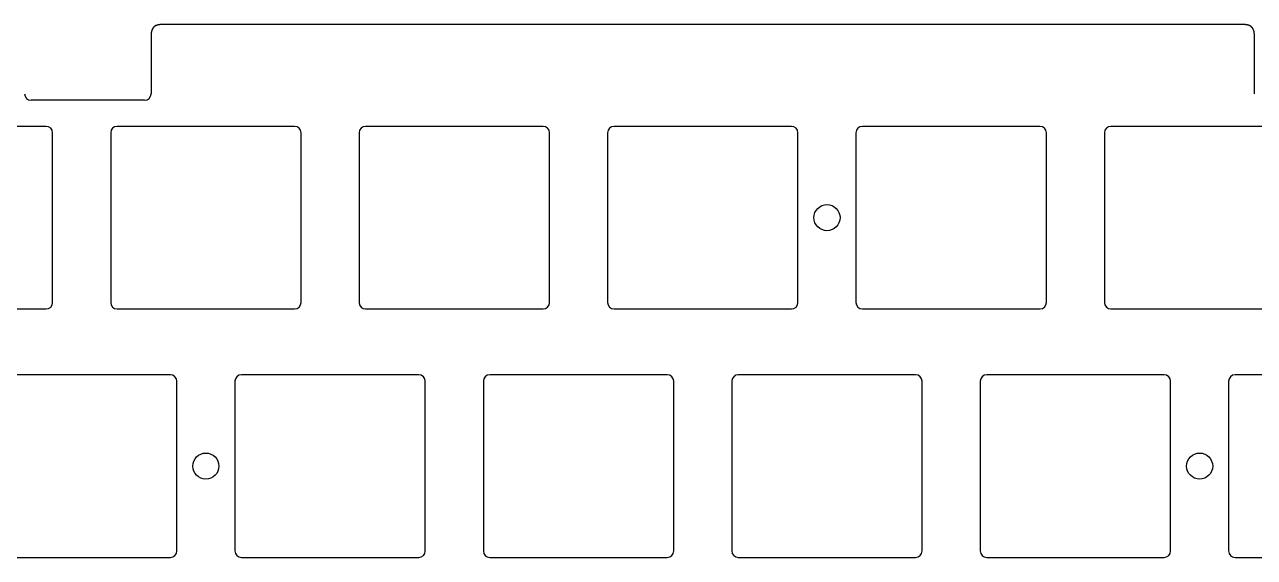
# Model space of a CAD drawing. Header units: millimetres. Extents: x -9 to 276, y -91 to 15.
# Drawn here: x 81.3 to 175.6, y -26 to 14.8 of the extents above; entities that cross this region are included whole.
import ezdxf

# ---------------------------------------------------------------- set-up
doc = ezdxf.new("R2010")
doc.units = ezdxf.units.MM
doc.layers.add('Edge.Cuts', color=53, linetype='CONTINUOUS', true_color=0xc8a339)

msp = doc.modelspace()

# ---------------------------------------------------------------- linework, layer by layer
at = {"layer": 'Edge.Cuts', "linetype": 'CONTINUOUS'}
for p, q in [((91.058299, 14.153359), (91.057249, 14.143648)), ((91.059418, 14.162967), (91.058299, 14.153359)), ((91.060604, 14.172472), (91.059418, 14.162967)), ((91.061858, 14.181875), (91.060604, 14.172472)), ((91.063179, 14.191177), (91.061858, 14.181875)), ((91.064565, 14.20038), (91.063179, 14.191177)), ((91.066017, 14.209485), (91.064565, 14.20038)), ((91.067534, 14.218492), (91.066017, 14.209485)), ((91.069115, 14.227402), (91.067534, 14.218492)), ((91.07076, 14.236217), (91.069115, 14.227402)), ((91.072468, 14.244937), (91.07076, 14.236217)), ((91.074238, 14.253563), (91.072468, 14.244937)), ((91.076071, 14.262097), (91.074238, 14.253563)), ((91.077965, 14.270539), (91.076071, 14.262097)), ((91.07992, 14.27889), (91.077965, 14.270539)), ((91.081935, 14.287151), (91.07992, 14.27889)), ((91.084011, 14.295324), (91.081935, 14.287151)), ((91.086146, 14.303408), (91.084011, 14.295324)), ((91.088341, 14.311405), (91.086146, 14.303408)), ((91.090594, 14.319316), (91.088341, 14.311405)), ((91.092905, 14.327142), (91.090594, 14.319316)), ((91.095275, 14.334883), (91.092905, 14.327142)), ((91.097702, 14.342541), (91.095275, 14.334883)), ((91.100186, 14.350116), (91.097702, 14.342541)), ((91.102727, 14.357609), (91.100186, 14.350116)), ((91.105324, 14.365021), (91.102727, 14.357609)), ((91.107978, 14.372353), (91.105324, 14.365021)), ((91.110687, 14.379606), (91.107978, 14.372353)), ((91.113452, 14.38678), (91.110687, 14.379606)), ((91.116273, 14.393876), (91.113452, 14.38678)), ((91.119148, 14.400896), (91.116273, 14.393876)), ((91.122078, 14.407839), (91.119148, 14.400896)), ((91.125063, 14.414708), (91.122078, 14.407839)), ((91.128102, 14.421501), (91.125063, 14.414708)), ((91.131196, 14.428221), (91.128102, 14.421501)), ((91.134343, 14.434868), (91.131196, 14.428221)), ((91.137545, 14.441443), (91.134343, 14.434868)), ((91.1408, 14.447946), (91.137545, 14.441443)), ((91.144108, 14.454378), (91.1408, 14.447946)), ((91.14747, 14.46074), (91.144108, 14.454378)), ((91.150886, 14.467032), (91.14747, 14.46074)), ((91.154355, 14.473256), (91.150886, 14.467032)), ((91.157877, 14.479412), (91.154355, 14.473256)), ((91.161452, 14.4855), (91.157877, 14.479412)), ((91.165081, 14.491521), (91.161452, 14.4855)), ((91.168762, 14.497476), (91.165081, 14.491521)), ((91.172497, 14.503366), (91.168762, 14.497476)), ((91.176286, 14.509191), (91.172497, 14.503366)), ((91.180127, 14.514951), (91.176286, 14.509191)), ((91.184022, 14.520647), (91.180127, 14.514951)), ((91.18797, 14.526281), (91.184022, 14.520647)), ((91.191972, 14.531851), (91.18797, 14.526281)), ((91.196028, 14.53736), (91.191972, 14.531851)), ((91.200137, 14.542807), (91.196028, 14.53736)), ((91.2043, 14.548192), (91.200137, 14.542807)), ((91.208517, 14.553518), (91.2043, 14.548192)), ((91.212789, 14.558783), (91.208517, 14.553518)), ((91.217115, 14.563988), (91.212789, 14.558783)), ((91.221495, 14.569134), (91.217115, 14.563988)), ((91.225931, 14.574221), (91.221495, 14.569134)), ((91.230422, 14.57925), (91.225931, 14.574221)), ((91.234968, 14.584221), (91.230422, 14.57925)), ((91.23957, 14.589135), (91.234968, 14.584221)), ((91.244227, 14.593991), (91.23957, 14.589135)), ((91.248942, 14.598791), (91.244227, 14.593991)), ((91.25132, 14.601169), (91.248942, 14.598791)), ((91.253713, 14.603534), (91.25132, 14.601169)), ((91.256119, 14.605884), (91.253713, 14.603534)), ((91.25854, 14.608221), (91.256119, 14.605884)), ((91.260976, 14.610543), (91.25854, 14.608221)), ((91.263426, 14.612852), (91.260976, 14.610543)), ((91.26589, 14.615146), (91.263426, 14.612852)), ((91.268369, 14.617427), (91.26589, 14.615146)), ((91.270862, 14.619694), (91.268369, 14.617427)), ((91.27337, 14.621947), (91.270862, 14.619694)), ((91.275892, 14.624187), (91.27337, 14.621947)), ((91.278429, 14.626412), (91.275892, 14.624187)), ((91.280981, 14.628625), (91.278429, 14.626412)), ((91.283548, 14.630823), (91.280981, 14.628625)), ((91.28613, 14.633008), (91.283548, 14.630823)), ((91.288726, 14.635178), (91.28613, 14.633008)), ((91.291338, 14.637336), (91.288726, 14.635178)), ((91.293964, 14.63948), (91.291338, 14.637336)), ((91.296606, 14.641611), (91.293964, 14.63948)), ((91.299262, 14.643727), (91.296606, 14.641611)), ((91.301934, 14.645831), (91.299262, 14.643727)), ((91.304621, 14.647921), (91.301934, 14.645831)), ((91.307324, 14.649998), (91.304621, 14.647921)), ((91.310041, 14.65206), (91.307324, 14.649998)), ((91.312775, 14.65411), (91.310041, 14.65206)), ((91.315523, 14.656146), (91.312775, 14.65411)), ((91.318288, 14.65817), (91.315523, 14.656146)), ((91.321068, 14.660179), (91.318288, 14.65817)), ((91.323864, 14.662175), (91.321068, 14.660179)), ((91.326675, 14.664158), (91.323864, 14.662175)), ((91.329503, 14.666128), (91.326675, 14.664158)), ((91.332346, 14.668083), (91.329503, 14.666128)), ((91.335206, 14.670027), (91.332346, 14.668083)), ((91.338081, 14.671956), (91.335206, 14.670027)), ((91.340973, 14.673873), (91.338081, 14.671956)), ((91.34388, 14.675775), (91.340973, 14.673873)), ((91.346805, 14.677665), (91.34388, 14.675775)), ((91.349745, 14.679541), (91.346805, 14.677665)), ((91.352703, 14.681405), (91.349745, 14.679541)), ((91.355675, 14.683254), (91.352703, 14.681405)), ((91.358667, 14.685091), (91.355675, 14.683254)), ((91.361672, 14.686914), (91.358667, 14.685091)), ((91.364697, 14.688725), (91.361672, 14.686914)), ((91.367736, 14.690521), (91.364697, 14.688725)), ((91.370795, 14.692305), (91.367736, 14.690521)), ((91.373868, 14.694074), (91.370795, 14.692305)), ((91.376961, 14.695832), (91.373868, 14.694074)), ((91.380068, 14.697574), (91.376961, 14.695832)), ((91.383195, 14.699305), (91.380068, 14.697574)), ((91.386337, 14.701022), (91.383195, 14.699305)), ((91.389499, 14.702726), (91.386337, 14.701022)), ((91.392676, 14.704415), (91.389499, 14.702726)), ((91.395873, 14.706093), (91.392676, 14.704415)), ((91.399085, 14.707756), (91.395873, 14.706093)), ((91.402318, 14.709407), (91.399085, 14.707756)), ((91.405566, 14.711043), (91.402318, 14.709407)), ((91.408834, 14.712667), (91.405566, 14.711043)), ((91.412118, 14.714276), (91.408834, 14.712667)), ((91.415423, 14.715873), (91.412118, 14.714276)), ((91.418743, 14.717455), (91.415423, 14.715873)), ((91.422084, 14.719025), (91.418743, 14.717455)), ((91.425441, 14.72058), (91.422084, 14.719025)), ((91.42882, 14.722123), (91.425441, 14.72058)), ((91.432213, 14.723651), (91.42882, 14.722123)), ((91.435629, 14.725168), (91.432213, 14.723651)), ((91.43906, 14.726668), (91.435629, 14.725168)), ((91.442514, 14.728157), (91.43906, 14.726668)), ((91.445983, 14.729631), (91.442514, 14.728157)), ((91.449475, 14.731092), (91.445983, 14.729631)), ((91.452982, 14.732538), (91.449475, 14.731092)), ((91.456513, 14.733972), (91.452982, 14.732538)), ((91.460059, 14.73539), (91.456513, 14.733972)), ((91.463628, 14.736797), (91.460059, 14.73539)), ((91.467213, 14.738188), (91.463628, 14.736797)), ((91.470822, 14.739566), (91.467213, 14.738188)), ((91.474446, 14.740929), (91.470822, 14.739566)), ((91.478095, 14.74228), (91.474446, 14.740929)), ((91.481759, 14.743615), (91.478095, 14.74228)), ((91.485448, 14.744937), (91.481759, 14.743615)), ((91.489152, 14.746244), (91.485448, 14.744937)), ((91.492882, 14.747539), (91.489152, 14.746244)), ((91.496627, 14.748817), (91.492882, 14.747539)), ((91.500398, 14.750083), (91.496627, 14.748817)), ((91.504184, 14.751334), (91.500398, 14.750083)), ((91.507996, 14.752571), (91.504184, 14.751334)), ((91.511824, 14.753793), (91.507996, 14.752571)), ((91.515678, 14.755001), (91.511824, 14.753793)), ((91.519548, 14.756194), (91.515678, 14.755001)), ((91.523444, 14.757374), (91.519548, 14.756194)), ((91.527356, 14.758537), (91.523444, 14.757374)), ((91.531296, 14.759688), (91.527356, 14.758537)), ((91.535251, 14.760822), (91.531296, 14.759688)), ((91.539233, 14.761944), (91.535251, 14.760822)), ((91.543232, 14.763049), (91.539233, 14.761944)), ((91.547258, 14.76414), (91.543232, 14.763049)), ((91.5513, 14.765216), (91.547258, 14.76414)), ((91.555371, 14.766278), (91.5513, 14.765216)), ((91.559457, 14.767323), (91.555371, 14.766278)), ((91.563572, 14.768355), (91.559457, 14.767323)), ((91.567703, 14.76937), (91.563572, 14.768355)), ((91.571863, 14.770372), (91.567703, 14.76937)), ((91.57604, 14.771357), (91.571863, 14.770372)), ((91.580246, 14.772328), (91.57604, 14.771357)), ((91.584468, 14.773283), (91.580246, 14.772328)), ((91.588719, 14.774223), (91.584468, 14.773283)), ((91.592988, 14.775146), (91.588719, 14.774223)), ((91.597286, 14.776056), (91.592988, 14.775146)), ((91.601601, 14.776948), (91.597286, 14.776056)), ((91.605946, 14.777826), (91.601601, 14.776948)), ((91.610308, 14.778687), (91.605946, 14.777826)), ((91.614701, 14.779534), (91.610308, 14.778687)), ((91.61911, 14.780363), (91.614701, 14.779534)), ((91.623551, 14.781178), (91.61911, 14.780363)), ((91.628009, 14.781976), (91.623551, 14.781178)), ((91.632498, 14.782758), (91.628009, 14.781976)), ((91.637004, 14.783523), (91.632498, 14.782758)), ((91.641542, 14.784274), (91.637004, 14.783523)), ((91.646097, 14.785006), (91.641542, 14.784274)), ((91.650685, 14.785724), (91.646097, 14.785006)), ((91.65529, 14.786424), (91.650685, 14.785724)), ((91.659927, 14.787108), (91.65529, 14.786424)), ((91.664582, 14.787775), (91.659927, 14.787108)), ((91.66927, 14.788426), (91.664582, 14.787775)), ((91.673976, 14.789059), (91.66927, 14.788426)), ((91.678715, 14.789677), (91.673976, 14.789059)), ((91.683472, 14.790276), (91.678715, 14.789677)), ((91.688262, 14.790859), (91.683472, 14.790276)), ((91.69307, 14.791425), (91.688262, 14.790859)), ((91.697913, 14.791974), (91.69307, 14.791425)), ((91.702773, 14.792505), (91.697913, 14.791974)), ((91.707668, 14.793019), (91.702773, 14.792505)), ((91.712581, 14.793515), (91.707668, 14.793019)), ((91.717529, 14.793995), (91.712581, 14.793515)), ((91.722496, 14.794456), (91.717529, 14.793995)), ((91.727497, 14.7949), (91.722496, 14.794456)), ((91.732517, 14.795326), (91.727497, 14.7949)), ((91.737573, 14.795734), (91.732517, 14.795326)), ((91.742647, 14.796124), (91.737573, 14.795734)), ((91.747758, 14.796496), (91.742647, 14.796124)), ((91.752887, 14.796849), (91.747758, 14.796496)), ((91.758052, 14.797185), (91.752887, 14.796849)), ((91.763237, 14.797502), (91.758052, 14.797185)), ((91.768458, 14.797801), (91.763237, 14.797502)), ((91.773699, 14.798081), (91.768458, 14.797801)), ((91.778976, 14.798343), (91.773699, 14.798081)), ((91.784273, 14.798585), (91.778976, 14.798343)), ((91.789607, 14.798809), (91.784273, 14.798585)), ((91.794961, 14.799014), (91.789607, 14.798809)), ((91.800353, 14.7992), (91.794961, 14.799014)), ((91.805764, 14.799367), (91.800353, 14.7992)), ((91.811214, 14.799514), (91.805764, 14.799367)), ((91.816683, 14.799643), (91.811214, 14.799514)), ((91.822191, 14.799751), (91.816683, 14.799643)), ((91.827719, 14.799841), (91.822191, 14.799751)), ((91.833286, 14.79991), (91.827719, 14.799841)), ((91.838873, 14.79996), (91.833286, 14.79991)), ((91.8445, 14.79999), (91.838873, 14.79996)), ((91.850147, 14.8), (91.8445, 14.79999)), ((174.849852, 14.8), (91.850147, 14.8)), ((174.857344, 14.799982), (174.849852, 14.8)), ((174.868499, 14.79989), (174.857344, 14.799982)), ((174.879537, 14.799719), (174.868499, 14.79989)), ((174.890458, 14.799471), (174.879537, 14.799719)), ((174.901263, 14.799146), (174.890458, 14.799471)), ((174.911955, 14.798746), (174.901263, 14.799146)), ((174.922533, 14.79827), (174.911955, 14.798746)), ((174.932999, 14.797719), (174.922533, 14.79827)), ((174.943354, 14.797096), (174.932999, 14.797719)), ((174.953599, 14.796399), (174.943354, 14.797096)), ((174.963735, 14.79563), (174.953599, 14.796399)), ((174.973763, 14.79479), (174.963735, 14.79563)), ((174.983685, 14.793879), (174.973763, 14.79479)), ((174.9935, 14.792898), (174.983685, 14.793879)), ((175.003211, 14.791848), (174.9935, 14.792898)), ((175.012819, 14.790729), (175.003211, 14.791848)), ((175.022324, 14.789543), (175.012819, 14.790729)), ((175.031727, 14.788289), (175.022324, 14.789543)), ((175.041029, 14.786968), (175.031727, 14.788289)), ((175.050232, 14.785582), (175.041029, 14.786968)), ((175.059337, 14.78413), (175.050232, 14.785582)), ((175.068344, 14.782613), (175.059337, 14.78413)), ((175.077254, 14.781032), (175.068344, 14.782613)), ((175.086069, 14.779387), (175.077254, 14.781032)), ((175.094789, 14.777679), (175.086069, 14.779387)), ((175.103415, 14.775909), (175.094789, 14.777679)), ((175.111949, 14.774076), (175.103415, 14.775909)), ((175.120391, 14.772182), (175.111949, 14.774076)), ((175.128742, 14.770227), (175.120391, 14.772182)), ((175.137003, 14.768212), (175.128742, 14.770227)), ((175.145176, 14.766136), (175.137003, 14.768212)), ((175.15326, 14.764001), (175.145176, 14.766136)), ((175.161257, 14.761806), (175.15326, 14.764001)), ((175.169168, 14.759553), (175.161257, 14.761806)), ((175.176994, 14.757242), (175.169168, 14.759553)), ((175.184735, 14.754872), (175.176994, 14.757242)), ((175.192393, 14.752445), (175.184735, 14.754872)), ((175.199968, 14.749961), (175.192393, 14.752445)), ((175.207461, 14.74742), (175.199968, 14.749961)), ((175.214873, 14.744823), (175.207461, 14.74742)), ((175.222205, 14.742169), (175.214873, 14.744823)), ((175.229458, 14.73946), (175.222205, 14.742169)), ((175.236632, 14.736695), (175.229458, 14.73946)), ((175.243728, 14.733874), (175.236632, 14.736695)), ((175.250748, 14.730999), (175.243728, 14.733874)), ((175.257691, 14.728069), (175.250748, 14.730999)), ((175.26456, 14.725084), (175.257691, 14.728069)), ((175.271353, 14.722045), (175.26456, 14.725084)), ((175.278073, 14.718951), (175.271353, 14.722045)), ((175.28472, 14.715804), (175.278073, 14.718951)), ((175.291295, 14.712602), (175.28472, 14.715804)), ((175.297798, 14.709347), (175.291295, 14.712602)), ((175.30423, 14.706039), (175.297798, 14.709347)), ((175.310592, 14.702677), (175.30423, 14.706039)), ((175.316884, 14.699261), (175.310592, 14.702677)), ((175.323108, 14.695792), (175.316884, 14.699261)), ((175.329264, 14.69227), (175.323108, 14.695792)), ((175.335352, 14.688695), (175.329264, 14.69227)), ((175.341373, 14.685066), (175.335352, 14.688695)), ((175.347328, 14.681385), (175.341373, 14.685066)), ((175.353218, 14.67765), (175.347328, 14.681385)), ((175.359043, 14.673861), (175.353218, 14.67765)), ((175.364803, 14.67002), (175.359043, 14.673861)), ((175.370499, 14.666125), (175.364803, 14.67002)), ((175.376133, 14.662177), (175.370499, 14.666125)), ((175.381703, 14.658175), (175.376133, 14.662177)), ((175.387212, 14.654119), (175.381703, 14.658175)), ((175.392659, 14.65001), (175.387212, 14.654119)), ((175.398044, 14.645847), (175.392659, 14.65001)), ((175.40337, 14.64163), (175.398044, 14.645847)), ((175.408635, 14.637358), (175.40337, 14.64163)), ((175.41384, 14.633032), (175.408635, 14.637358)), ((175.418986, 14.628652), (175.41384, 14.633032)), ((175.424073, 14.624216), (175.418986, 14.628652)), ((175.429102, 14.619725), (175.424073, 14.624216)), ((175.434073, 14.615179), (175.429102, 14.619725)), ((175.438987, 14.610577), (175.434073, 14.615179)), ((175.443843, 14.60592), (175.438987, 14.610577)), ((175.448643, 14.601205), (175.443843, 14.60592)), ((175.451021, 14.598827), (175.448643, 14.601205)), ((175.453386, 14.596434), (175.451021, 14.598827)), ((175.455736, 14.594028), (175.453386, 14.596434)), ((175.458073, 14.591607), (175.455736, 14.594028)), ((175.460395, 14.589171), (175.458073, 14.591607)), ((175.462704, 14.586721), (175.460395, 14.589171)), ((175.464998, 14.584257), (175.462704, 14.586721)), ((175.467279, 14.581778), (175.464998, 14.584257)), ((175.469546, 14.579285), (175.467279, 14.581778)), ((175.471799, 14.576777), (175.469546, 14.579285)), ((175.474039, 14.574255), (175.471799, 14.576777)), ((175.476264, 14.571718), (175.474039, 14.574255)), ((175.478477, 14.569166), (175.476264, 14.571718)), ((175.480675, 14.566599), (175.478477, 14.569166)), ((175.48286, 14.564017), (175.480675, 14.566599)), ((175.48503, 14.561421), (175.48286, 14.564017)), ((175.487188, 14.558809), (175.48503, 14.561421)), ((175.489332, 14.556183), (175.487188, 14.558809)), ((175.491463, 14.553541), (175.489332, 14.556183)), ((175.493579, 14.550885), (175.491463, 14.553541)), ((175.495683, 14.548213), (175.493579, 14.550885)), ((175.497773, 14.545526), (175.495683, 14.548213)), ((175.49985, 14.542823), (175.497773, 14.545526)), ((175.501912, 14.540106), (175.49985, 14.542823)), ((175.503962, 14.537372), (175.501912, 14.540106)), ((175.505998, 14.534624), (175.503962, 14.537372)), ((175.508022, 14.531859), (175.505998, 14.534624)), ((175.510031, 14.529079), (175.508022, 14.531859)), ((175.512027, 14.526283), (175.510031, 14.529079)), ((175.51401, 14.523472), (175.512027, 14.526283)), ((175.51598, 14.520644), (175.51401, 14.523472)), ((175.517935, 14.517801), (175.51598, 14.520644)), ((175.519879, 14.514941), (175.517935, 14.517801)), ((175.521808, 14.512066), (175.519879, 14.514941)), ((175.523725, 14.509174), (175.521808, 14.512066)), ((175.525627, 14.506267), (175.523725, 14.509174)), ((175.527517, 14.503342), (175.525627, 14.506267)), ((175.529393, 14.500402), (175.527517, 14.503342)), ((175.531257, 14.497444), (175.529393, 14.500402)), ((175.533106, 14.494472), (175.531257, 14.497444)), ((175.534943, 14.49148), (175.533106, 14.494472)), ((175.536766, 14.488475), (175.534943, 14.49148)), ((175.538577, 14.48545), (175.536766, 14.488475)), ((175.540373, 14.482411), (175.538577, 14.48545)), ((175.542157, 14.479352), (175.540373, 14.482411)), ((175.543926, 14.476279), (175.542157, 14.479352)), ((175.545684, 14.473186), (175.543926, 14.476279)), ((175.547426, 14.470079), (175.545684, 14.473186)), ((175.549157, 14.466952), (175.547426, 14.470079)), ((175.550874, 14.46381), (175.549157, 14.466952)), ((175.552578, 14.460648), (175.550874, 14.46381)), ((175.554267, 14.457471), (175.552578, 14.460648)), ((175.555945, 14.454274), (175.554267, 14.457471)), ((175.557608, 14.451062), (175.555945, 14.454274)), ((175.559259, 14.447829), (175.557608, 14.451062)), ((175.560895, 14.444581), (175.559259, 14.447829)), ((175.562519, 14.441313), (175.560895, 14.444581)), ((175.564128, 14.438029), (175.562519, 14.441313)), ((175.565725, 14.434724), (175.564128, 14.438029)), ((175.567307, 14.431404), (175.565725, 14.434724)), ((175.568877, 14.428063), (175.567307, 14.431404)), ((175.570432, 14.424706), (175.568877, 14.428063)), ((175.571975, 14.421327), (175.570432, 14.424706)), ((175.573503, 14.417934), (175.571975, 14.421327)), ((175.57502, 14.414518), (175.573503, 14.417934)), ((175.57652, 14.411087), (175.57502, 14.414518)), ((175.578009, 14.407633), (175.57652, 14.411087)), ((175.579483, 14.404164), (175.578009, 14.407633)), ((175.580944, 14.400672), (175.579483, 14.404164)), ((175.58239, 14.397165), (175.580944, 14.400672)), ((175.583824, 14.393634), (175.58239, 14.397165)), ((175.585242, 14.390088), (175.583824, 14.393634)), ((175.586649, 14.386519), (175.585242, 14.390088)), ((175.58804, 14.382934), (175.586649, 14.386519)), ((175.589418, 14.379325), (175.58804, 14.382934)), ((175.590781, 14.375701), (175.589418, 14.379325)), ((175.592132, 14.372052), (175.590781, 14.375701)), ((175.593467, 14.368388), (175.592132, 14.372052)), ((175.594789, 14.364699), (175.593467, 14.368388)), ((175.596096, 14.360995), (175.594789, 14.364699)), ((175.597391, 14.357265), (175.596096, 14.360995)), ((175.598669, 14.35352), (175.597391, 14.357265)), ((175.599935, 14.349749), (175.598669, 14.35352)), ((175.601186, 14.345963), (175.599935, 14.349749)), ((175.602423, 14.342151), (175.601186, 14.345963)), ((175.603645, 14.338323), (175.602423, 14.342151)), ((175.604853, 14.334469), (175.603645, 14.338323)), ((175.606046, 14.330599), (175.604853, 14.334469)), ((175.607226, 14.326703), (175.606046, 14.330599)), ((175.608389, 14.322791), (175.607226, 14.326703)), ((175.60954, 14.318851), (175.608389, 14.322791)), ((175.610674, 14.314896), (175.60954, 14.318851)), ((175.611796, 14.310914), (175.610674, 14.314896)), ((175.612901, 14.306915), (175.611796, 14.310914)), ((175.613992, 14.302889), (175.612901, 14.306915)), ((175.615068, 14.298847), (175.613992, 14.302889)), ((175.61613, 14.294776), (175.615068, 14.298847)), ((175.617175, 14.29069), (175.61613, 14.294776)), ((175.618207, 14.286575), (175.617175, 14.29069)), ((175.619222, 14.282444), (175.618207, 14.286575)), ((175.620224, 14.278284), (175.619222, 14.282444)), ((175.621209, 14.274107), (175.620224, 14.278284)), ((175.62218, 14.269901), (175.621209, 14.274107)), ((175.623135, 14.265679), (175.62218, 14.269901)), ((175.624075, 14.261428), (175.623135, 14.265679)), ((175.624998, 14.257159), (175.624075, 14.261428)), ((175.625908, 14.252861), (175.624998, 14.257159)), ((175.6268, 14.248546), (175.625908, 14.252861)), ((175.627678, 14.244201), (175.6268, 14.248546)), ((175.628539, 14.239839), (175.627678, 14.244201)), ((175.629386, 14.235446), (175.628539, 14.239839)), ((175.630215, 14.231037), (175.629386, 14.235446)), ((175.63103, 14.226596), (175.630215, 14.231037)), ((175.631828, 14.222138), (175.63103, 14.226596)), ((175.63261, 14.217649), (175.631828, 14.222138)), ((175.633375, 14.213143), (175.63261, 14.217649)), ((175.634126, 14.208605), (175.633375, 14.213143)), ((175.634858, 14.20405), (175.634126, 14.208605)), ((175.635576, 14.199462), (175.634858, 14.20405)), ((175.636276, 14.194857), (175.635576, 14.199462)), ((175.63696, 14.19022), (175.636276, 14.194857)), ((175.637627, 14.185565), (175.63696, 14.19022)), ((175.638278, 14.180877), (175.637627, 14.185565)), ((175.638911, 14.176171), (175.638278, 14.180877)), ((175.639529, 14.171432), (175.638911, 14.176171)), ((175.640128, 14.166675), (175.639529, 14.171432)), ((175.640711, 14.161885), (175.640128, 14.166675)), ((175.641277, 14.157077), (175.640711, 14.161885)), ((175.641826, 14.152234), (175.641277, 14.157077)), ((175.642357, 14.147374), (175.641826, 14.152234)), ((175.642871, 14.142479), (175.642357, 14.147374)), ((91.050165, 14.007492), (91.050147, 14)), ((91.050147, 14), (91.050147, 9.5)), ((91.050257, 14.018647), (91.050165, 14.007492)), ((91.050428, 14.029685), (91.050257, 14.018647)), ((91.050676, 14.040606), (91.050428, 14.029685)), ((91.051001, 14.051411), (91.050676, 14.040606)), ((91.051401, 14.062103), (91.051001, 14.051411)), ((91.051877, 14.072681), (91.051401, 14.062103)), ((91.052428, 14.083147), (91.051877, 14.072681)), ((91.053051, 14.093502), (91.052428, 14.083147)), ((91.053748, 14.103747), (91.053051, 14.093502)), ((91.054517, 14.113883), (91.053748, 14.103747)), ((91.055357, 14.123911), (91.054517, 14.113883)), ((91.056268, 14.133833), (91.055357, 14.123911)), ((91.057249, 14.143648), (91.056268, 14.133833)), ((175.643367, 14.137566), (175.642871, 14.142479)), ((175.643847, 14.132618), (175.643367, 14.137566)), ((175.644308, 14.127651), (175.643847, 14.132618)), ((175.644752, 14.12265), (175.644308, 14.127651)), ((175.645178, 14.11763), (175.644752, 14.12265)), ((175.645586, 14.112574), (175.645178, 14.11763)), ((175.645976, 14.1075), (175.645586, 14.112574)), ((175.646348, 14.102389), (175.645976, 14.1075)), ((175.646701, 14.09726), (175.646348, 14.102389)), ((175.647037, 14.092095), (175.646701, 14.09726)), ((175.647354, 14.08691), (175.647037, 14.092095)), ((175.647653, 14.081689), (175.647354, 14.08691)), ((175.647933, 14.076448), (175.647653, 14.081689)), ((175.648195, 14.071171), (175.647933, 14.076448)), ((175.648437, 14.065874), (175.648195, 14.071171)), ((175.648661, 14.06054), (175.648437, 14.065874)), ((175.648866, 14.055186), (175.648661, 14.06054)), ((175.649052, 14.049794), (175.648866, 14.055186)), ((175.649219, 14.044383), (175.649052, 14.049794)), ((175.649366, 14.038933), (175.649219, 14.044383)), ((175.649495, 14.033464), (175.649366, 14.038933)), ((175.649603, 14.027956), (175.649495, 14.033464)), ((175.649693, 14.022428), (175.649603, 14.027956)), ((175.649762, 14.016861), (175.649693, 14.022428)), ((175.649812, 14.011274), (175.649762, 14.016861)), ((175.649842, 14.005647), (175.649812, 14.011274)), ((175.649852, 14), (175.649842, 14.005647)), ((175.649852, 9.5), (175.649852, 14)), ((90.550147, 9), (81.849147, 9)), ((83, 7), (69.4, 7)), ((102.05, 7), (88.45, 7)), ((121.1, 7), (107.5, 7)), ((140.15, 7), (126.55, 7)), ((159.2, 7), (145.6, 7)), ((178.25, 7), (164.65, 7)), ((83.5, -6.5), (83.5, 6.5)), ((87.95, 6.5), (87.95, -6.5)), ((102.55, -6.5), (102.55, 6.5)), ((107, 6.5), (107, -6.5)), ((121.6, -6.5), (121.6, 6.5)), ((126.05, 6.5), (126.05, -6.5)), ((140.65, -6.5), (140.65, 6.5)), ((145.1, 6.5), (145.1, -6.5)), ((159.7, -6.5), (159.7, 6.5)), ((164.15, 6.5), (164.15, -6.5)), ((69.4, -7), (83, -7)), ((88.45, -7), (102.05, -7)), ((107.5, -7), (121.1, -7)), ((126.55, -7), (140.15, -7)), ((145.6, -7), (159.2, -7)), ((164.65, -7), (178.25, -7)), ((92.525, -12.05), (78.925, -12.05)), ((111.575, -12.05), (97.975, -12.05)), ((130.625, -12.05), (117.025, -12.05)), ((149.675, -12.05), (136.075, -12.05)), ((168.725, -12.05), (155.125, -12.05)), ((187.775, -12.05), (174.175, -12.05)), ((93.025, -25.55), (93.025, -12.55)), ((97.475, -12.55), (97.475, -25.55)), ((112.075, -25.55), (112.075, -12.55)), ((116.525, -12.55), (116.525, -25.55)), ((131.125, -25.55), (131.125, -12.55)), ((135.575, -12.55), (135.575, -25.55)), ((150.175, -25.55), (150.175, -12.55)), ((154.625, -12.55), (154.625, -25.55)), ((169.225, -25.55), (169.225, -12.55)), ((173.675, -12.55), (173.675, -25.55)), ((78.925, -26.05), (92.525, -26.05)), ((97.975, -26.05), (111.575, -26.05)), ((117.025, -26.05), (130.625, -26.05)), ((136.075, -26.05), (149.675, -26.05)), ((155.125, -26.05), (168.725, -26.05)), ((174.175, -26.05), (187.775, -26.05))]:
    msp.add_line(p, q, dxfattribs=at)
at = {"layer": 'Edge.Cuts'}
for centre in [(142.875, 0), (95.25, -19.05), (171.45, -19.05)]:
    msp.add_circle(centre, 1, dxfattribs=at)
for centre, radius, start, end in [((81.8492, 9.5), 0.5, -180, -90.00607335), ((90.5501, 9.5), 0.500047, -89.99461477, 0), ((83, 6.5), 0.5, 0, 90), ((88.45, 6.5), 0.5, 90, 180), ((102.05, 6.5), 0.5, 0, 90), ((107.5, 6.5), 0.5, 90, 180), ((121.1, 6.5), 0.5, 0, 90), ((126.55, 6.5), 0.5, 90, 180), ((140.15, 6.5), 0.5, 0, 90), ((145.6, 6.5), 0.5, 90, 180), ((159.2, 6.5), 0.5, 0, 90), ((164.65, 6.5), 0.5, 90, 180), ((83, -6.5), 0.5, -90, 0), ((88.45, -6.5), 0.5, -180, -90), ((102.05, -6.5), 0.5, -90, 0), ((107.5, -6.5), 0.5, -180, -90), ((121.1, -6.5), 0.5, -90, 0), ((126.55, -6.5), 0.5, -180, -90), ((140.15, -6.5), 0.5, -90, 0), ((145.6, -6.5), 0.5, -180, -90), ((159.2, -6.5), 0.5, -90, 0), ((164.65, -6.5), 0.5, -180, -90), ((92.525, -12.55), 0.5, 0, 90), ((97.975, -12.55), 0.5, 90, 180), ((111.575, -12.55), 0.5, 0, 90), ((117.025, -12.55), 0.5, 90, 180), ((130.625, -12.55), 0.5, 0, 90), ((136.075, -12.55), 0.5, 90, 180), ((149.675, -12.55), 0.5, 0, 90), ((155.125, -12.55), 0.5, 90, 180), ((168.725, -12.55), 0.5, 0, 90), ((174.175, -12.55), 0.5, 90, 180), ((92.525, -25.55), 0.5, -90, 0), ((97.975, -25.55), 0.5, -180, -90), ((111.575, -25.55), 0.5, -90, 0), ((117.025, -25.55), 0.5, -180, -90), ((130.625, -25.55), 0.5, -90, 0), ((136.075, -25.55), 0.5, -180, -90), ((149.675, -25.55), 0.5, -90, 0), ((155.125, -25.55), 0.5, -180, -90), ((168.725, -25.55), 0.5, -90, 0), ((174.175, -25.55), 0.5, -180, -90)]:
    msp.add_arc(centre, radius, start, end, dxfattribs=at)

doc.saveas('drawing.dxf')
